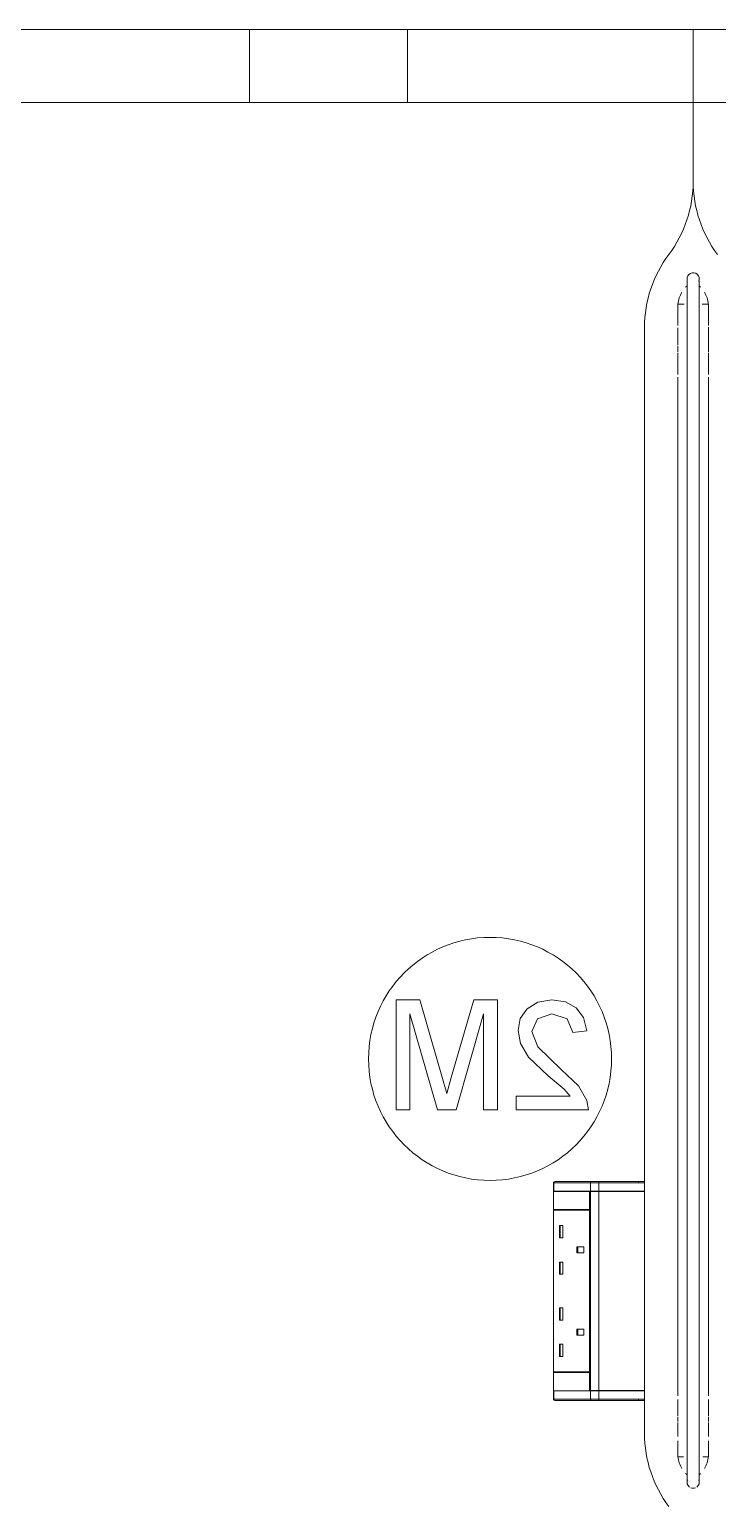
# Model space of a CAD drawing. Header units: millimetres. Extents: x 155927 to 326028, y -36033 to 97293.
# Drawn here: x 194954 to 195520, y 32993 to 34208 of the extents above; entities that cross this region are included whole.
import ezdxf

# ---------------------------------------------------------------- set-up
doc = ezdxf.new("R2010")
doc.units = ezdxf.units.MM
doc.header["$MEASUREMENT"] = 0
doc.layers.add('I-FURN', color=8, linetype='CONTINUOUS', lineweight=9)

msp = doc.modelspace()

# ---------------------------------------------------------------- linework, layer by layer
at = {"layer": 'I-FURN'}
for p, q in [((195500.4, 34207.6), (194700.4, 34207.6)), ((194700.4, 34207.6), (195500.4, 34207.6)), ((194700.4, 34207.6), (195135.4, 34207.6)), ((196260.4, 34207.6), (194740.4, 34207.6)), ((195135.4, 34207.6), (195265.4, 34207.6)), ((195135.4, 34147.6), (195135.4, 34207.6)), ((195135.4, 34147.6), (195135.4, 34207.6)), ((195265.4, 34207.6), (195735.4, 34207.6)), ((195265.4, 34147.6), (195265.4, 34207.6)), ((195265.4, 34147.6), (195265.4, 34207.6)), ((195500.4, 34082.6), (195500.4, 34207.6)), ((195500.4, 34207.6), (195500.4, 34082.6)), ((196300.4, 34207.6), (195500.4, 34207.6)), ((195500.4, 34207.6), (195500.4, 34082.6)), ((195500.4, 34082.6), (195500.4, 34207.6)), ((195500.4, 34207.6), (196300.4, 34207.6)), ((195135.4, 34147.6), (194700.4, 34147.6)), ((194740.4, 34147.6), (196260.4, 34147.6)), ((195265.4, 34147.6), (195135.4, 34147.6)), ((195735.4, 34147.6), (195265.4, 34147.6)), ((195495.4, 34002.6), (195495.4, 34002.5)), ((195495.4, 34002.5), (195495.4, 34002.4)), ((195495.4, 34002.4), (195495.4, 34002)), ((195495.4, 34002), (195495.4, 34001.6)), ((195495.4, 34001.6), (195495.4, 34001)), ((195495.4, 34001), (195495.4, 34000.3)), ((195495.4, 34000.3), (195495.4, 33999.5)), ((195495.4, 33999.5), (195495.4, 33998.5)), ((195495.4, 33998.5), (195495.4, 33997.4)), ((195495.4, 33997.4), (195495.4, 33996.2)), ((195495.4, 33996.2), (195495.4, 33994.9)), ((195505.4, 34002.5), (195505.4, 34002.6)), ((195505.4, 34002.6), (195505.4, 34002.6)), ((195505.4, 34002.3), (195505.4, 34002.5)), ((195505.4, 34001.9), (195505.4, 34002.3)), ((195505.4, 34001.4), (195505.4, 34001.9)), ((195505.4, 34000.8), (195505.4, 34001.4)), ((195505.4, 34000.1), (195505.4, 34000.8)), ((195505.4, 33999.2), (195505.4, 34000.1)), ((195505.4, 33998.2), (195505.4, 33999.2)), ((195505.4, 33997.1), (195505.4, 33998.2)), ((195505.4, 33995.9), (195505.4, 33997.1)), ((195505.4, 33994.5), (195505.4, 33995.9)), ((195495.4, 33994.9), (195495.4, 33993.5)), ((195495.4, 33993.5), (195495.4, 33991.9)), ((195495.4, 33991.9), (195495.4, 33990.3)), ((195495.4, 33990.3), (195495.4, 33988.5)), ((195495.4, 33988.5), (195495.4, 33986.6)), ((195495.4, 33986.6), (195495.4, 33984.6)), ((195495.4, 33984.6), (195495.4, 33982.5)), ((195505.4, 33993.1), (195505.4, 33994.5)), ((195505.4, 33991.5), (195505.4, 33993.1)), ((195505.4, 33989.8), (195505.4, 33991.5)), ((195505.4, 33988), (195505.4, 33989.8)), ((195505.4, 33986.1), (195505.4, 33988)), ((195505.4, 33984.1), (195505.4, 33986.1)), ((195505.4, 33982), (195505.4, 33984.1)), ((195493.1, 33981.7), (195487.9, 33981.7)), ((195487.9, 33964.1), (195487.9, 33981.7)), ((195487.9, 33976.1), (195487.9, 33977.1)), ((195495.4, 33982.5), (195495.4, 33980.3)), ((195495.4, 33980.3), (195495.4, 33978.1)), ((195495.4, 33978.1), (195495.4, 33975.7)), ((195495.4, 33975.7), (195495.4, 33973.3)), ((195495.4, 33973.3), (195495.4, 33970.7)), ((195505.4, 33979.7), (195505.4, 33982)), ((195505.4, 33977.4), (195505.4, 33979.7)), ((195505.4, 33975.1), (195505.4, 33977.4)), ((195505.4, 33972.6), (195505.4, 33975.1)), ((195505.4, 33970), (195505.4, 33972.6)), ((195512.9, 33981.7), (195507.7, 33981.7)), ((195512.9, 33981.7), (195512.9, 33964.1)), ((195512.9, 33977.1), (195512.9, 33976.1)), ((195460.4, 33258.9), (195460.4, 33962.6)), ((195460.4, 33962.6), (195460.4, 33258.9)), ((195487.9, 33948), (195487.9, 33962.2)), ((195495.4, 33970.7), (195495.4, 33968.1)), ((195495.4, 33968.1), (195495.4, 33965.4)), ((195495.4, 33965.4), (195495.4, 33962.7)), ((195495.4, 33962.7), (195495.4, 33959.8)), ((195495.4, 33959.8), (195495.4, 33957)), ((195505.4, 33967.4), (195505.4, 33970)), ((195505.4, 33964.7), (195505.4, 33967.4)), ((195505.4, 33961.9), (195505.4, 33964.7)), ((195505.4, 33959.1), (195505.4, 33961.9)), ((195512.9, 33962.8), (195512.9, 33946.9)), ((195487.9, 33942.2), (195487.9, 33947.1)), ((195495.4, 33957), (195495.4, 33954)), ((195495.4, 33954), (195495.4, 33951)), ((195495.4, 33951), (195495.4, 33948)), ((195495.4, 33948), (195495.4, 33944.9)), ((195505.4, 33956.2), (195505.4, 33959.1)), ((195505.4, 33953.2), (195505.4, 33956.2)), ((195505.4, 33950.2), (195505.4, 33953.2)), ((195505.4, 33947.2), (195505.4, 33950.2)), ((195505.4, 33944.1), (195505.4, 33947.2)), ((195512.9, 33947.1), (195512.9, 33942.2)), ((195487.9, 33923.7), (195487.9, 33941.5)), ((195495.4, 33944.9), (195495.4, 33941.8)), ((195495.4, 33941.8), (195495.4, 33938.6)), ((195495.4, 33938.6), (195495.4, 33935.5)), ((195495.4, 33935.5), (195495.4, 33932.3)), ((195505.4, 33940.9), (195505.4, 33944.1)), ((195505.4, 33937.8), (195505.4, 33940.9)), ((195505.4, 33934.6), (195505.4, 33937.8)), ((195512.9, 33941.5), (195512.9, 33923.7)), ((195495.4, 33932.3), (195495.4, 33929)), ((195495.4, 33929), (195495.4, 33925.8)), ((195495.4, 33925.8), (195495.4, 33922.6)), ((195505.4, 33931.4), (195505.4, 33934.6)), ((195505.4, 33928.2), (195505.4, 33931.4)), ((195505.4, 33924.9), (195505.4, 33928.2)), ((195505.4, 33921.7), (195505.4, 33924.9)), ((195487.9, 33083.5), (195487.9, 33921.7)), ((195495.4, 33922.6), (195495.4, 33921.7)), ((195495.4, 33921.7), (195495.4, 33083.5)), ((195505.4, 33083.5), (195505.4, 33921.7)), ((195512.9, 33921.7), (195512.9, 33083.5)), ((195275.4, 33409.3), (195256, 33409.3)), ((195256, 33409.3), (195256, 33318.9)), ((195293.6, 33346.7), (195275.4, 33409.3)), ((195319.9, 33409.3), (195301.4, 33345.6)), ((195339.4, 33409.3), (195319.9, 33409.3)), ((195339.4, 33318.9), (195339.4, 33409.3)), ((195363.8, 33402.1), (195358.2, 33394)), ((195372.5, 33407.5), (195363.8, 33402.1)), ((195384, 33409.3), (195372.5, 33407.5)), ((195395.3, 33407.7), (195384, 33409.3)), ((195404.1, 33402.8), (195395.3, 33407.7)), ((195410.1, 33394.8), (195404.1, 33402.8)), ((195267.3, 33318.9), (195267.3, 33398)), ((195267.3, 33398), (195290, 33318.9)), ((195305.3, 33318.9), (195328, 33398)), ((195328, 33398), (195328, 33318.9)), ((195358.2, 33394), (195356.3, 33384.1)), ((195367.6, 33383.4), (195372.2, 33393.8)), ((195372.2, 33393.8), (195384.2, 33398)), ((195384.2, 33398), (195396.8, 33393.9)), ((195396.8, 33393.9), (195401.5, 33382.5)), ((195412.8, 33383.9), (195410.1, 33394.8)), ((195356.3, 33384.1), (195358.3, 33373.4)), ((195372.5, 33370.6), (195367.6, 33383.4)), ((195401.5, 33382.5), (195412.8, 33383.9)), ((195358.3, 33373.4), (195365, 33362.3)), ((195392, 33351.8), (195372.5, 33370.6)), ((195365, 33362.3), (195381.2, 33346.8)), ((195406.1, 33338.7), (195392, 33351.8)), ((195297.7, 33332.3), (195293.6, 33346.7)), ((195301.4, 33345.6), (195297.7, 33332.3)), ((195381.2, 33346.8), (195394.2, 33335.9)), ((195354.9, 33330.2), (195354.9, 33318.9)), ((195399.3, 33330.2), (195354.9, 33330.2)), ((195394.2, 33335.9), (195399.3, 33330.2)), ((195413, 33326.7), (195406.1, 33338.7)), ((195256, 33318.9), (195267.3, 33318.9)), ((195290, 33318.9), (195305.3, 33318.9)), ((195328, 33318.9), (195339.4, 33318.9)), ((195354.9, 33318.9), (195414.2, 33318.9)), ((195414.2, 33318.9), (195413, 33326.7)), ((195385.6, 33258.9), (195385.6, 33251.9)), ((195385.6, 33258.9), (195385.7, 33258.9)), ((195385.6, 33258.9), (195385.6, 33251.9)), ((195385.6, 33251.9), (195385.6, 33258.9)), ((195385.7, 33258.9), (195416, 33258.9)), ((195385.7, 33258.9), (195385.7, 33251.9)), ((195385.9, 33259.7), (195385.9, 33259.7)), ((195416.8, 33259.9), (195386.6, 33259.9)), ((195416.8, 33259.9), (195386.6, 33259.9)), ((195416, 33258.9), (195422.9, 33258.9)), ((195416, 33258.9), (195416, 33251.9)), ((195416.8, 33259.9), (195455.4, 33259.9)), ((195422.4, 33259.9), (195416.8, 33259.9)), ((195459.4, 33259.9), (195422.4, 33259.9)), ((195422.9, 33258.9), (195460.4, 33258.9)), ((195422.9, 33258.9), (195422.9, 33251.9)), ((195455.4, 33259.9), (195455.4, 33258.9)), ((195455.4, 33259.9), (195459.4, 33259.9)), ((195460.4, 33251.9), (195460.4, 33258.9)), ((195460.4, 33258.9), (195460.4, 33251.9)), ((195385.4, 33236.8), (195385.4, 33251.8)), ((195385.4, 33251.8), (195415.2, 33251.8)), ((195385.6, 33251.9), (195385.7, 33251.9)), ((195385.6, 33251.8), (195385.6, 33087.9)), ((195385.7, 33251.9), (195416, 33251.9)), ((195415.2, 33251.8), (195415.2, 33236.8)), ((195415.4, 33236.8), (195415.4, 33251.8)), ((195415.4, 33251.8), (195416, 33251.8)), ((195416, 33251.9), (195422.9, 33251.9)), ((195422.9, 33251.8), (195416, 33251.8)), ((195416, 33251.8), (195416, 33087.9)), ((195422.9, 33251.9), (195460.4, 33251.9)), ((195460.4, 33251.8), (195422.9, 33251.8)), ((195422.9, 33251.8), (195422.9, 33087.9)), ((195460.4, 33087.9), (195460.4, 33251.8)), ((195460.4, 33251.8), (195460.4, 33087.9)), ((195415.2, 33236.8), (195385.4, 33236.8)), ((195385.4, 33236.3), (195415.2, 33236.3)), ((195385.4, 33103.3), (195385.4, 33236.3)), ((195385.7, 33236.3), (195385.7, 33236.8)), ((195415.2, 33236.3), (195415.2, 33103.3)), ((195415.4, 33103.3), (195415.4, 33236.3)), ((195390.4, 33223.7), (195390.4, 33213.7)), ((195390.4, 33223.7), (195393.3, 33223.7)), ((195391.1, 33223.7), (195391.1, 33213.7)), ((195393.3, 33223.7), (195393.3, 33213.7)), ((195390.4, 33213.7), (195393.3, 33213.7)), ((195404.7, 33206.2), (195404.7, 33201.2)), ((195410.5, 33206.2), (195404.7, 33206.2)), ((195405.5, 33206.2), (195405.5, 33201.2)), ((195410.5, 33201.2), (195410.5, 33206.2)), ((195404.7, 33201.2), (195410.5, 33201.2)), ((195390.4, 33193.7), (195390.4, 33183.7)), ((195390.4, 33193.7), (195393.3, 33193.7)), ((195390.4, 33183.7), (195393.3, 33183.7)), ((195391.1, 33193.7), (195391.1, 33183.7)), ((195393.3, 33193.7), (195393.3, 33183.7)), ((195390.4, 33156), (195390.4, 33146)), ((195390.4, 33156), (195393.3, 33156)), ((195390.4, 33146), (195393.3, 33146)), ((195391.1, 33156), (195391.1, 33146)), ((195393.3, 33156), (195393.3, 33146)), ((195404.7, 33138.5), (195404.7, 33133.5)), ((195404.7, 33138.5), (195410.5, 33138.5)), ((195404.7, 33133.5), (195410.5, 33133.5)), ((195405.5, 33138.5), (195405.5, 33133.5)), ((195410.5, 33138.5), (195410.5, 33133.5)), ((195390.4, 33126), (195390.4, 33116)), ((195390.4, 33126), (195393.3, 33126)), ((195391.1, 33126), (195391.1, 33116)), ((195393.3, 33126), (195393.3, 33116)), ((195390.4, 33116), (195393.3, 33116)), ((195385.4, 33103.3), (195415.2, 33103.3)), ((195385.4, 33102.8), (195415.2, 33102.8)), ((195385.4, 33087.8), (195385.4, 33102.8)), ((195385.7, 33102.8), (195385.7, 33103.3)), ((195415.2, 33102.8), (195415.2, 33087.8)), ((195415.4, 33087.9), (195415.4, 33102.8)), ((195415.2, 33087.8), (195385.4, 33087.8)), ((195385.6, 33087.8), (195385.6, 33080.8)), ((195385.7, 33087.8), (195385.6, 33087.8)), ((195385.6, 33087.8), (195385.6, 33080.8)), ((195385.6, 33087.8), (195385.6, 33080.8)), ((195385.7, 33080.8), (195385.7, 33087.8)), ((195416, 33087.8), (195385.7, 33087.8)), ((195415.2, 33087.8), (195417.7, 33087.8)), ((195416, 33087.9), (195415.4, 33087.9)), ((195416, 33087.9), (195422.9, 33087.9)), ((195416, 33080.8), (195416, 33087.8)), ((195422.9, 33087.8), (195416, 33087.8)), ((195422.9, 33087.9), (195460.4, 33087.9)), ((195422.9, 33080.8), (195422.9, 33087.8)), ((195460.4, 33087.8), (195422.9, 33087.8)), ((195460.4, 33080.8), (195460.4, 33087.8)), ((195460.4, 33080.8), (195460.4, 33087.8)), ((195385.7, 33080.8), (195385.6, 33080.8)), ((195416, 33080.8), (195385.7, 33080.8)), ((195385.9, 33080), (195385.9, 33080)), ((195386.6, 33079.8), (195416.8, 33079.8)), ((195386.6, 33079.8), (195416.8, 33079.8)), ((195422.9, 33080.8), (195416, 33080.8)), ((195455.4, 33079.8), (195416.8, 33079.8)), ((195416.8, 33079.8), (195422.4, 33079.8)), ((195422.4, 33079.8), (195459.4, 33079.8)), ((195460.4, 33080.8), (195422.9, 33080.8)), ((195455.4, 33080.8), (195455.4, 33079.8)), ((195459.4, 33079.8), (195455.4, 33079.8)), ((195459.4, 33079.8), (195459.4, 33079.8)), ((195460.4, 33052.6), (195460.4, 33080.8)), ((195460.4, 33080.8), (195460.4, 33052.6)), ((195487.9, 33067.3), (195487.9, 33080.6)), ((195495.4, 33083.5), (195495.4, 33080.7)), ((195495.4, 33080.7), (195495.4, 33077.9)), ((195495.4, 33077.9), (195495.4, 33075)), ((195495.4, 33075), (195495.4, 33072.2)), ((195505.4, 33082.8), (195505.4, 33083.5)), ((195505.4, 33079.9), (195505.4, 33082.8)), ((195505.4, 33077.1), (195505.4, 33079.9)), ((195505.4, 33074.3), (195505.4, 33077.1)), ((195505.4, 33071.5), (195505.4, 33074.3)), ((195512.9, 33080.6), (195512.9, 33067.3)), ((195487.9, 33062.4), (195487.9, 33066.4)), ((195487.9, 33050.1), (195487.9, 33061.6)), ((195495.4, 33072.2), (195495.4, 33069.4)), ((195495.4, 33069.4), (195495.4, 33066.7)), ((195495.4, 33066.7), (195495.4, 33063.9)), ((195495.4, 33063.9), (195495.4, 33061.2)), ((195495.4, 33061.2), (195495.4, 33058.5)), ((195505.4, 33068.7), (195505.4, 33071.5)), ((195505.4, 33065.9), (195505.4, 33068.7)), ((195505.4, 33063.2), (195505.4, 33065.9)), ((195505.4, 33060.5), (195505.4, 33063.2)), ((195505.4, 33057.8), (195505.4, 33060.5)), ((195512.9, 33066.4), (195512.9, 33062.4)), ((195512.9, 33061.6), (195512.9, 33050.1)), ((195495.4, 33058.5), (195495.4, 33055.9)), ((195495.4, 33055.9), (195495.4, 33053.3)), ((195495.4, 33053.3), (195495.4, 33050.8)), ((195495.4, 33050.8), (195495.4, 33048.3)), ((195495.4, 33048.3), (195495.4, 33045.9)), ((195505.4, 33055.2), (195505.4, 33057.8)), ((195505.4, 33052.6), (195505.4, 33055.2)), ((195505.4, 33050.1), (195505.4, 33052.6)), ((195505.4, 33047.6), (195505.4, 33050.1)), ((195487.9, 33038.5), (195487.9, 33046.6)), ((195487.9, 33037.3), (195487.9, 33038.2)), ((195487.9, 33033.5), (195487.9, 33036.9)), ((195495.4, 33045.9), (195495.4, 33043.5)), ((195495.4, 33043.5), (195495.4, 33041.2)), ((195495.4, 33041.2), (195495.4, 33038.9)), ((195495.4, 33038.9), (195495.4, 33036.8)), ((195495.4, 33036.8), (195495.4, 33034.7)), ((195505.4, 33045.2), (195505.4, 33047.6)), ((195505.4, 33042.9), (195505.4, 33045.2)), ((195505.4, 33040.6), (195505.4, 33042.9)), ((195505.4, 33038.3), (195505.4, 33040.6)), ((195505.4, 33036.2), (195505.4, 33038.3)), ((195505.4, 33034.1), (195505.4, 33036.2)), ((195512.9, 33046.6), (195512.9, 33038.5)), ((195512.9, 33038.2), (195512.9, 33037.3)), ((195512.9, 33036.9), (195512.9, 33033.5)), ((195487.9, 33033.5), (195492.5, 33033.5)), ((195495.4, 33034.7), (195495.4, 33032.7)), ((195495.4, 33032.7), (195495.4, 33030.7)), ((195495.4, 33030.7), (195495.4, 33028.9)), ((195495.4, 33028.9), (195495.4, 33027.1)), ((195495.4, 33027.1), (195495.4, 33025.4)), ((195495.4, 33025.4), (195495.4, 33023.9)), ((195495.4, 33023.9), (195495.4, 33022.4)), ((195505.4, 33032.1), (195505.4, 33034.1)), ((195505.4, 33030.2), (195505.4, 33032.1)), ((195505.4, 33028.4), (195505.4, 33030.2)), ((195505.4, 33026.6), (195505.4, 33028.4)), ((195505.4, 33025), (195505.4, 33026.6)), ((195505.4, 33023.4), (195505.4, 33025)), ((195508.4, 33033.5), (195512.9, 33033.5)), ((195495.4, 33022.4), (195495.4, 33021)), ((195495.4, 33021), (195495.4, 33019.7)), ((195495.4, 33019.7), (195495.4, 33018.5)), ((195495.4, 33018.5), (195495.4, 33017.4)), ((195495.4, 33017.4), (195495.4, 33016.5)), ((195495.4, 33016.5), (195495.4, 33015.6)), ((195495.4, 33015.6), (195495.4, 33014.8)), ((195495.4, 33014.8), (195495.4, 33014.2)), ((195495.4, 33014.2), (195495.4, 33013.6)), ((195495.4, 33013.6), (195495.4, 33013.2)), ((195495.4, 33013.2), (195495.4, 33012.9)), ((195495.4, 33012.9), (195495.4, 33012.7)), ((195495.4, 33012.7), (195495.4, 33012.6)), ((195495.4, 33012.6), (195495.4, 33012.6)), ((195505.4, 33022), (195505.4, 33023.4)), ((195505.4, 33020.6), (195505.4, 33022)), ((195505.4, 33019.4), (195505.4, 33020.6)), ((195505.4, 33018.2), (195505.4, 33019.4)), ((195505.4, 33017.2), (195505.4, 33018.2)), ((195505.4, 33016.2), (195505.4, 33017.2)), ((195505.4, 33015.4), (195505.4, 33016.2)), ((195505.4, 33014.6), (195505.4, 33015.4)), ((195505.4, 33014), (195505.4, 33014.6)), ((195505.4, 33013.5), (195505.4, 33014)), ((195505.4, 33013.1), (195505.4, 33013.5)), ((195505.4, 33012.8), (195505.4, 33013.1)), ((195505.4, 33012.7), (195505.4, 33012.8)), ((195505.4, 33012.6), (195505.4, 33012.7))]:
    msp.add_line(p, q, dxfattribs=at)
at = {"layer": 'I-FURN', "flags": 128}
for points in [[(195385.6, 33258.9), (195385.6, 33258.9), (195385.6, 33259), (195385.6, 33259), (195385.6, 33259.1), (195385.6, 33259.1), (195385.6, 33259.1), (195385.6, 33259.2), (195385.6, 33259.2), (195385.6, 33259.3), (195385.6, 33259.3), (195385.7, 33259.3), (195385.7, 33259.4), (195385.7, 33259.4)], [(195422.4, 33259.9), (195422.2, 33259.9), (195422.1, 33259.9), (195422, 33259.9), (195421.8, 33259.9), (195421.7, 33259.9), (195421.5, 33259.9), (195421.4, 33259.9), (195421.2, 33259.9), (195421.1, 33259.9), (195420.9, 33259.9), (195420.8, 33259.9), (195420.6, 33259.9), (195420.4, 33259.9), (195420.3, 33259.9), (195420.1, 33259.9), (195420, 33259.9), (195419.8, 33259.9), (195419.6, 33259.9), (195419.5, 33259.9), (195419.3, 33259.9), (195419.2, 33259.9), (195419, 33259.9), (195418.9, 33259.9), (195418.7, 33259.9), (195418.6, 33259.9), (195418.4, 33259.9), (195418.3, 33259.9), (195418.1, 33259.9), (195418, 33259.9), (195417.9, 33259.9), (195417.7, 33259.9), (195417.6, 33259.9), (195417.5, 33259.9), (195417.4, 33259.9), (195417.3, 33259.9), (195417.1, 33259.9), (195417, 33259.9), (195416.9, 33259.9), (195416.8, 33259.9)], [(195459.4, 33259.9), (195459.1, 33259.9), (195458.7, 33259.9), (195458.2, 33259.9), (195457.5, 33259.9), (195456.7, 33259.9), (195455.7, 33259.9), (195454.6, 33259.9), (195453.4, 33259.9), (195452.1, 33259.9), (195450.6, 33259.9), (195449.1, 33259.9), (195447.3, 33259.9), (195445.5, 33259.9), (195443.6, 33259.9), (195441.6, 33259.9), (195439.4, 33259.9), (195437.1, 33259.9), (195434.8, 33259.9), (195432.3, 33259.9), (195429.8, 33259.9), (195427.1, 33259.9), (195424.4, 33259.9), (195422.4, 33259.9)], [(195455.4, 33259.9), (195455.6, 33259.9), (195455.7, 33259.9), (195455.9, 33259.9), (195456.1, 33259.9), (195456.2, 33259.9), (195456.4, 33259.9), (195456.5, 33259.9), (195456.7, 33259.9), (195456.8, 33259.9), (195457, 33259.9), (195457.1, 33259.9), (195457.3, 33259.9), (195457.4, 33259.9), (195457.5, 33259.9), (195457.7, 33259.9), (195457.8, 33259.9), (195457.9, 33259.9), (195458.1, 33259.9), (195458.2, 33259.9), (195458.3, 33259.9), (195458.4, 33259.9), (195458.5, 33259.9), (195458.6, 33259.9), (195458.7, 33259.9), (195458.8, 33259.9), (195458.9, 33259.9), (195458.9, 33259.9), (195459, 33259.9), (195459.1, 33259.9), (195459.1, 33259.9), (195459.2, 33259.9), (195459.2, 33259.9), (195459.3, 33259.9), (195459.3, 33259.9), (195459.4, 33259.9), (195459.4, 33259.9), (195459.4, 33259.9), (195459.4, 33259.9), (195459.4, 33259.9)], [(195459.4, 33259.9), (195459.5, 33259.9), (195459.5, 33259.9), (195459.5, 33259.9), (195459.6, 33259.9), (195459.6, 33259.9), (195459.7, 33259.9), (195459.7, 33259.9), (195459.7, 33259.9), (195459.8, 33259.8), (195459.8, 33259.8), (195459.8, 33259.8), (195459.9, 33259.8), (195459.9, 33259.8), (195459.9, 33259.8), (195460, 33259.7), (195460, 33259.7), (195460, 33259.7), (195460.1, 33259.7), (195460.1, 33259.6), (195460.1, 33259.6), (195460.2, 33259.6), (195460.2, 33259.5), (195460.2, 33259.5), (195460.2, 33259.5), (195460.3, 33259.4), (195460.3, 33259.4), (195460.3, 33259.4), (195460.3, 33259.3), (195460.3, 33259.3), (195460.3, 33259.3), (195460.4, 33259.2), (195460.4, 33259.2), (195460.4, 33259.2), (195460.4, 33259.1), (195460.4, 33259.1), (195460.4, 33259), (195460.4, 33259), (195460.4, 33259), (195460.4, 33258.9), (195460.4, 33258.9)], [(195459.4, 33259.9), (195459.4, 33259.9), (195459.4, 33259.9)], [(195385.7, 33080.3), (195385.7, 33080.3), (195385.7, 33080.4), (195385.6, 33080.4), (195385.6, 33080.4), (195385.6, 33080.5), (195385.6, 33080.5), (195385.6, 33080.5), (195385.6, 33080.6), (195385.6, 33080.6), (195385.6, 33080.7), (195385.6, 33080.7), (195385.6, 33080.7), (195385.6, 33080.8), (195385.6, 33080.8)], [(195416.8, 33079.8), (195416.9, 33079.8), (195417, 33079.8), (195417.1, 33079.8), (195417.3, 33079.8), (195417.4, 33079.8), (195417.5, 33079.8), (195417.6, 33079.8), (195417.7, 33079.8), (195417.9, 33079.8), (195418, 33079.8), (195418.1, 33079.8), (195418.3, 33079.8), (195418.4, 33079.8), (195418.6, 33079.8), (195418.7, 33079.8), (195418.9, 33079.8), (195419, 33079.8), (195419.2, 33079.8), (195419.3, 33079.8), (195419.5, 33079.8), (195419.6, 33079.8), (195419.8, 33079.8), (195420, 33079.8), (195420.1, 33079.8), (195420.3, 33079.8), (195420.4, 33079.8), (195420.6, 33079.8), (195420.8, 33079.8), (195420.9, 33079.8), (195421.1, 33079.8), (195421.2, 33079.8), (195421.4, 33079.8), (195421.5, 33079.8), (195421.7, 33079.8), (195421.8, 33079.8), (195422, 33079.8), (195422.1, 33079.8), (195422.2, 33079.8), (195422.4, 33079.8)], [(195422.4, 33079.8), (195425.2, 33079.8), (195427.9, 33079.8), (195430.5, 33079.8), (195433, 33079.8), (195435.4, 33079.8), (195437.8, 33079.8), (195440, 33079.8), (195442.1, 33079.8), (195444.1, 33079.8), (195446, 33079.8), (195447.8, 33079.8), (195449.5, 33079.8), (195451, 33079.8), (195452.5, 33079.8), (195453.8, 33079.8), (195454.9, 33079.8), (195456, 33079.8), (195456.9, 33079.8), (195457.7, 33079.8), (195458.3, 33079.8), (195458.8, 33079.8), (195459.2, 33079.8), (195459.4, 33079.8)], [(195459.4, 33079.8), (195459.4, 33079.8), (195459.4, 33079.8), (195459.4, 33079.8), (195459.4, 33079.8), (195459.3, 33079.8), (195459.3, 33079.8), (195459.3, 33079.8), (195459.2, 33079.8), (195459.2, 33079.8), (195459.1, 33079.8), (195459, 33079.8), (195459, 33079.8), (195458.9, 33079.8), (195458.8, 33079.8), (195458.7, 33079.8), (195458.6, 33079.8), (195458.5, 33079.8), (195458.4, 33079.8), (195458.3, 33079.8), (195458.2, 33079.8), (195458.1, 33079.8), (195458, 33079.8), (195457.8, 33079.8), (195457.7, 33079.8), (195457.6, 33079.8), (195457.4, 33079.8), (195457.3, 33079.8), (195457.2, 33079.8), (195457, 33079.8), (195456.9, 33079.8), (195456.7, 33079.8), (195456.6, 33079.8), (195456.4, 33079.8), (195456.3, 33079.8), (195456.1, 33079.8), (195455.9, 33079.8), (195455.8, 33079.8), (195455.6, 33079.8), (195455.5, 33079.8), (195455.4, 33079.8)], [(195460.4, 33080.8), (195460.4, 33080.7), (195460.4, 33080.7), (195460.4, 33080.7), (195460.4, 33080.6), (195460.4, 33080.6), (195460.4, 33080.6), (195460.4, 33080.5), (195460.4, 33080.5), (195460.3, 33080.4), (195460.3, 33080.4), (195460.3, 33080.4), (195460.3, 33080.3), (195460.3, 33080.3), (195460.3, 33080.3), (195460.2, 33080.2), (195460.2, 33080.2), (195460.2, 33080.2), (195460.2, 33080.1), (195460.1, 33080.1), (195460.1, 33080.1), (195460.1, 33080), (195460.1, 33080), (195460, 33080), (195460, 33080), (195460, 33079.9), (195459.9, 33079.9), (195459.9, 33079.9), (195459.8, 33079.9), (195459.8, 33079.9), (195459.8, 33079.9), (195459.7, 33079.8), (195459.7, 33079.8), (195459.7, 33079.8), (195459.6, 33079.8), (195459.6, 33079.8), (195459.5, 33079.8), (195459.5, 33079.8), (195459.5, 33079.8), (195459.4, 33079.8), (195459.4, 33079.8)]]:
    msp.add_lwpolyline(points, dxfattribs=at)
at = {"layer": 'I-FURN'}
for centre, radius, start, end in [((195400.4, 34082.6), 100, 323.1301, 0), ((195400.4, 34082.6), 100, 323.1301, 0), ((195600.4, 34082.6), 100, 180, 216.8699), ((195600.4, 34082.6), 100, 180, 216.8699), ((195560.4, 33962.6), 100, 143.1301, 180), ((195560.4, 33962.6), 100, 143.1301, 180), ((195500.4, 33989.8), 8.51, 125.5405, 136.5486), ((195500.4, 34002.6), 5, 338.1748, 186.9152), ((195500.4, 33989.8), 8.51, 43.4514, 54.4595), ((195511.4, 33979.4), 23.6, 149.1436, 174.3336), ((195489.4, 33979.4), 23.6, 5.6664, 30.8564), ((195333.3, 33360.8), 100, 0, 180), ((195333.3, 33360.8), 100, 180, 0), ((195560.4, 33052.6), 100, 180, 216.8699), ((195560.4, 33052.6), 100, 180, 216.8699), ((195511.4, 33035.9), 23.6, 185.6664, 210.8564), ((195489.4, 33035.9), 23.6, 329.1436, 354.3336), ((195500.4, 33025.5), 8.51, 223.4514, 234.4595), ((195500.4, 33012.6), 5, 158.1748, 232.7249), ((195500.4, 33012.6), 5, 307.2751, 21.8252), ((195500.4, 33025.5), 8.51, 305.5405, 316.5486), ((195500.4, 33012.6), 5, 247.635, 292.365)]:
    msp.add_arc(centre, radius, start, end, dxfattribs=at)
for centre, major_axis, ratio, start_param, end_param in [((195386.6, 33258.9), (0, 1), 0.819152, 0, 1.570796), ((195416.8, 33258.9), (0, -1), 0.819152, 3.141593, 4.712389), ((195422.4, 33258.9), (0, -1), 0.56467, 1.570796, 3.141593), ((195459.4, 33258.9), (0, -1), 0.998113, 1.570796, 3.141593), ((195386.6, 33080.8), (0, -1), 0.819152, 4.712389, 6.283185), ((195416.8, 33080.8), (0, -1), 0.819152, 4.712389, 6.283185), ((195422.4, 33080.8), (0, -1), 0.56467, 0, 1.570796), ((195459.4, 33080.8), (0, -1), 0.998113, 0, 1.570796)]:
    msp.add_ellipse(centre, major_axis=major_axis, ratio=ratio, start_param=start_param, end_param=end_param, dxfattribs=at)

doc.saveas('drawing.dxf')
